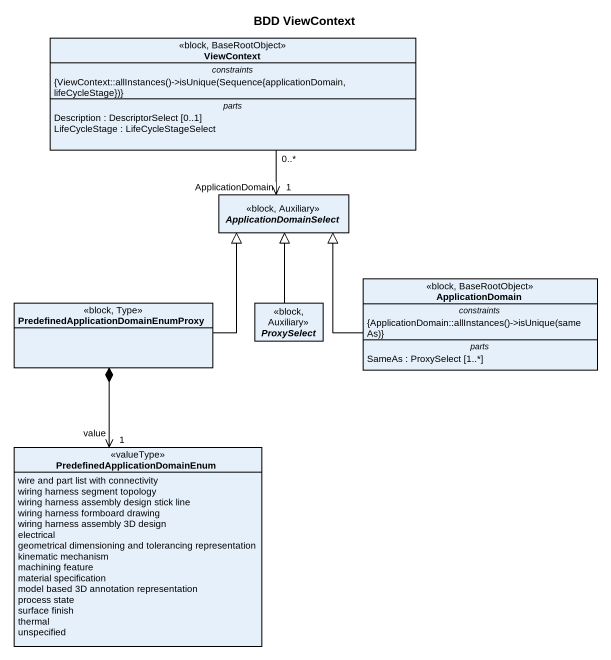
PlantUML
@startuml
title BDD ViewContext
hide circle
hide empty members
class ViewContext <<block, BaseRootObject>> {
  -- constraints --
  {field} {ViewContext::allInstances()->isUnique(Sequence{applicationDomain, lifeCycleStage})}
  -- parts --
  Description : DescriptorSelect [0..1]
  LifeCycleStage : LifeCycleStageSelect
}
abstract class ApplicationDomainSelect <<block, Auxiliary>>
class "PredefinedApplicationDomainEnumProxy" as PredefinedApplicationDomainE <<block, Type>>
abstract class ProxySelect <<block, Auxiliary>>
class ApplicationDomain <<block, BaseRootObject>> {
  -- constraints --
  {field} {ApplicationDomain::allInstances()->isUnique(sameAs)}
  -- parts --
  SameAs : ProxySelect [1..*]
}
enum "PredefinedApplicationDomainEnum" as PredefinedApplicationDomainE_2 <<valueType>> {
  wire and part list with connectivity
  wiring harness segment topology
  wiring harness assembly design stick line
  wiring harness formboard drawing
  wiring harness assembly 3D design
  electrical
  geometrical dimensioning and tolerancing representation
  kinematic mechanism
  machining feature
  material specification
  model based 3D annotation representation
  process state
  surface finish
  thermal
  unspecified
}
ViewContext "0..*" --> "ApplicationDomain\n1" ApplicationDomainSelect
PredefinedApplicationDomainE -up-|> ApplicationDomainSelect
ProxySelect -up-|> ApplicationDomainSelect
ApplicationDomain -left-|> ApplicationDomainSelect
PredefinedApplicationDomainE_2 "value\n1" <-up-* PredefinedApplicationDomainE
@enduml
